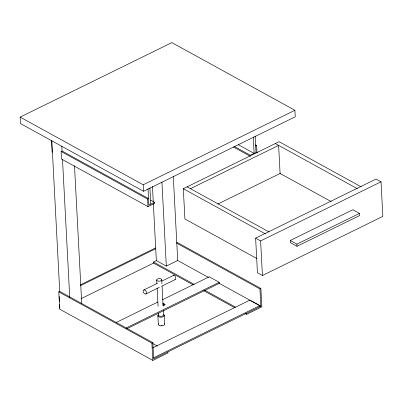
<?xml version="1.0" encoding="UTF-8"?>
<svg xmlns="http://www.w3.org/2000/svg" width="403" height="403" viewBox="0 0 403 403"><rect width="100%" height="100%" fill="white"/><g stroke="black" fill="none" stroke-linecap="round" stroke-linejoin="round"><path stroke-width="0.6" d="M20.15 117.097L171.859 42.607L294.91 110.291L295.253 116.779L143.539 191.269L20.488 123.58L20.15 117.097L143.201 184.786L294.91 110.291M61.115 151.493L62.062 151.029L148.531 198.593L147.584 199.057L61.115 151.493L61.508 159.059L147.977 206.623L154.616 203.364L154.561 202.281L150.702 200.16M255.673 145.982L256.625 145.518L257.018 153.08M154.561 202.281L148.868 205.077L148.012 188.73M234.355 146.475L250.323 155.261L256.016 152.465L255.159 136.123M257.043 258.655L184.906 218.975L183.32 188.72L279.088 141.7L361.138 186.831M190.438 188.685L278.619 145.387L280.11 173.794M217.746 204.094L280.095 173.481L331.291 201.646M167.92 351.864L167.98 352.942L152.808 360.393L59.689 309.172L58.783 291.883L59.73 291.414L152.848 342.641L153.699 358.846L260.842 306.24L259.94 288.951L176.736 243.18M80.555 284.76L155.558 247.936M80.257 285.772L155.825 248.666M193.228 284.901L153.558 263.078L153.503 262L156.782 260.388M80.938 298.739L153.684 263.018M153.352 203.485L156.344 260.605L166.323 266.091L177.703 260.504L173.295 176.398M143.836 289.974L157.377 283.319M161.89 281.103L173.738 275.284M255.628 238.178L376.049 179.053L381.036 181.798L382.85 216.376L262.429 275.501L257.441 272.755L255.628 238.178L260.62 240.923L381.036 181.798M145.846 293.978A2.262 1.441 57.2 0 0 145.548 290.583A2.262 1.441 57.2 0 0 143.125 291.364A2.262 1.441 57.2 0 0 145.846 293.978L159.402 287.319M161.658 286.211L175.214 279.551M116.19 322.491L157.921 301.998M162.434 299.787L209.238 276.801L219.217 282.291L219.272 283.369L126.789 328.783M290.261 240.48L352.837 209.751L359.491 213.409L359.602 215.57L297.021 246.298L290.372 242.641L290.261 240.48L296.91 244.137L359.491 213.409M162.429 304.038L163.512 303.504L165.175 304.421L163.008 305.484M126.169 327.977L219.217 282.291M259.94 288.951L260.887 288.483L261.849 306.854L246.676 314.305L245.024 313.393M58.783 291.883L151.901 343.104L152.848 342.641M152.702 347.839L249.86 300.134L259.839 305.625L259.895 306.703M153.644 357.768L259.839 305.625M275.294 143.559L357.345 188.695M255.522 144.914L256.625 145.518M238.148 144.612L254.117 153.397L253.26 137.05M233.307 146.949L249.83 156.037M187.113 186.856L269.164 231.992M183.32 188.72L265.37 233.856M176.585 242.112L260.887 288.483M177.642 260.474L208.497 277.445M218.97 283.203L260.842 306.24M153.503 262L194.276 284.427M204.744 290.185L235.599 307.162M203.701 290.664L234.556 307.635M164.817 305.273L163.573 304.587L163.512 303.504M152.495 343.376L157.452 346.106M296.91 244.137L297.021 246.298M260.62 240.923L262.429 275.501M250.323 155.261L250.384 156.339M246.621 313.222L246.676 314.305M161.915 181.985L166.323 266.091M164.313 315.494L164.767 324.138M161.739 279.848A2.524 1.3 -3 0 1 157.85 281.022A2.524 1.3 -3 0 1 158.072 278.76A2.524 1.3 -3 0 1 161.739 279.848L161.935 283.606M162.071 286.115L163.119 306.184M163.351 310.572L163.583 314.965M152.465 186.539L153.256 201.606M156.702 279.909L156.898 283.672M157.13 288.059L158.082 306.245M158.444 313.146L158.545 315.025A2.524 1.3 -3 0 0 161.593 316.249A2.524 1.3 -3 0 0 163.306 314.315M157.865 315.574L158.319 324.219M149.911 187.798L150.767 204.145M147.584 199.057L147.977 206.623M151.901 343.104L152.808 360.393M143.201 184.786L143.539 191.269M74.5 165.678L81.738 303.761M61.805 146.158L62.072 151.226M62.495 159.336L69.734 297.424M51.831 140.667L59.725 291.304M51.508 140.682L52.123 152.415M59.191 296.517L59.448 301.454M59.609 304.542L59.805 308.25M173.31 275.712A2.262 1.083 69.7 0 1 175.426 276.861A2.262 1.083 69.7 0 1 174.917 279.551M162.071 325.433A2.524 1.3 -3 0 1 161.417 325.483M164.701 323.71A3.234 1.662 -3 0 1 161.381 325.851A3.234 1.662 -3 0 1 158.47 323.785M163.487 314.325A3.234 1.662 -3 0 1 163.457 316.577A3.234 1.662 -3 0 1 159.104 316.924A3.234 1.662 -3 0 1 158.379 314.733"/></g></svg>
